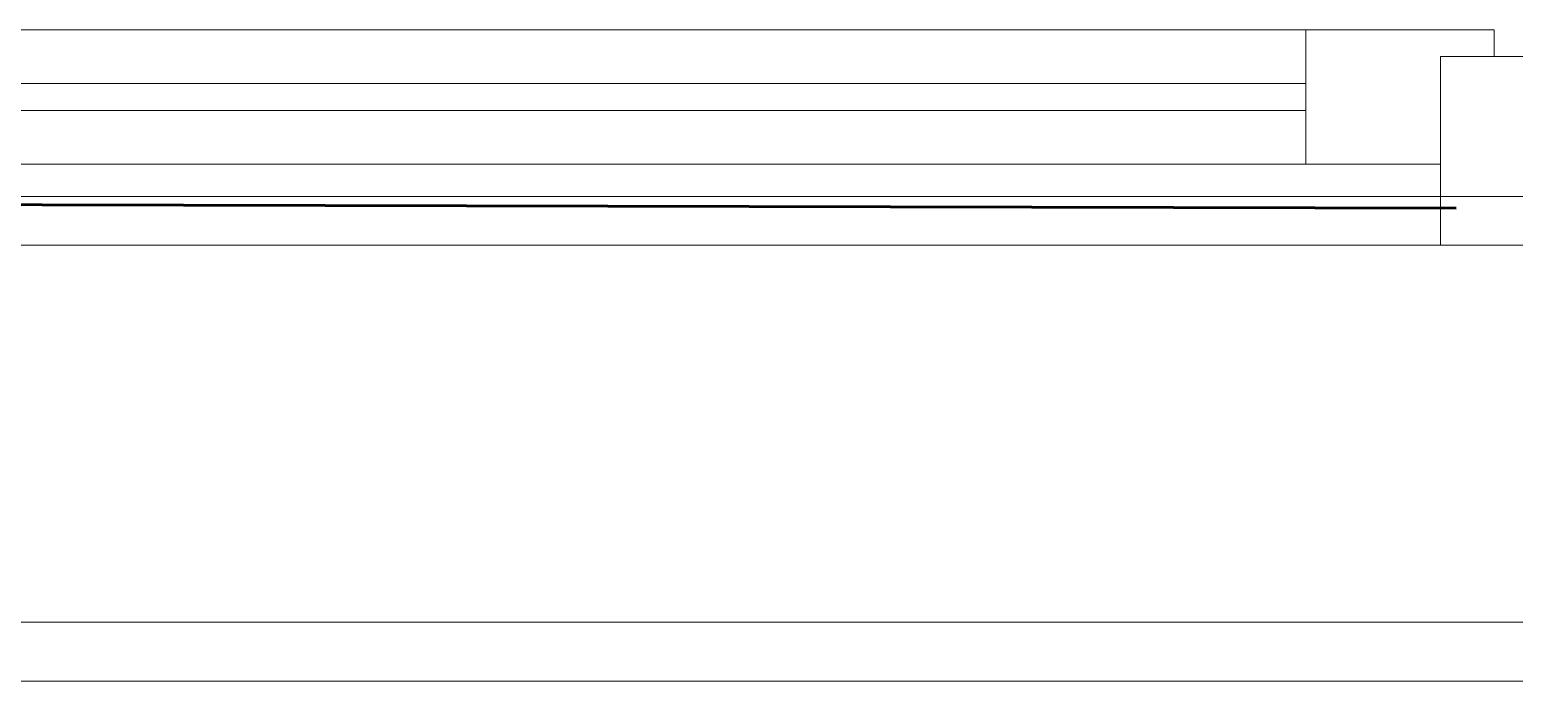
# Model space of a CAD drawing. Header units: millimetres. Extents: x -1113 to 415037, y -3642 to 28069.
# Drawn here: x 51342 to 51894, y -416 to -174 of the extents above; entities that cross this region are included whole.
import ezdxf

# ---------------------------------------------------------------- set-up
doc = ezdxf.new("R2010")
doc.units = ezdxf.units.MM
for name, color, linetype, lineweight in [('0) Стена 3.93м', 3, 'Continuous', 60), ('1) Окна 2.25м-', 6, 'Continuous', 60), ('A-GLAZ', 7, 'Continuous', 9), ('A-GLAZ-1', 7, 'Continuous', 5), ('A-WALL', 7, 'Continuous', 5)]:
    doc.layers.add(name, color=color, linetype=linetype, lineweight=lineweight)

# ---------------------------------------------------------------- blocks, each defined once
blk = doc.blocks.new('120_Окно_СКБ_2Ст - 120_Окно_СКБ_2Ст 2100х2500 _мал створка справа_-V25-Объем проектирования 1 этажа')
at = {"layer": 'A-GLAZ'}
for p, q in [((-1050, -57), (-980, -57)), ((-980, -57), (-980, -127)), ((150, -87), (-980, -87)), ((-980, -87), (-980, -127)), ((-930, -137), (-930, -87)), ((-980, -127), (-1050, -127)), ((-980, -127), (-1000, -127)), ((-1000, -127), (-1000, -137)), ((-1000, -137), (170, -137)), ((170, -137), (-1000, -137))]:
    blk.add_line(p, q, dxfattribs=at)
at = {"layer": 'A-GLAZ-1'}
for p, q in [((1050, -57), (-1050, -57)), ((-930, -107), (100, -107)), ((100, -117), (-930, -117)), ((-1030, -127), (-1000, -127))]:
    blk.add_line(p, q, dxfattribs=at)
blk = doc.blocks.new('1floor')
at = {"layer": 'A-WALL'}
for p, q in [((49791.54, -100), (51851.54, -100)), ((51871.54, -258), (49771.54, -258)), ((72280, -280), (-290, -280))]:
    blk.add_line(p, q, dxfattribs=at)
at = {"layer": 'A-GLAZ', "color": 3, "rotation": 180}
blk.add_blockref('120_Окно_СКБ_2Ст - 120_Окно_СКБ_2Ст 2100х2500 _мал створка справа_-V25-Объем проектирования 1 этажа', (50821.54, -175), dxfattribs=at)

msp = doc.modelspace()

# ---------------------------------------------------------------- linework, layer by layer
at = {"layer": '1) Окна 2.25м-'}
msp.add_lwpolyline([(49772.1, -235.36), (51872.1, -240.29)], dxfattribs=at)

# ---------------------------------------------------------------- block references
at = {"layer": '0) Стена 3.93м'}
msp.add_blockref('1floor', (64.7, -136.06), dxfattribs=at)

doc.saveas('drawing.dxf')
